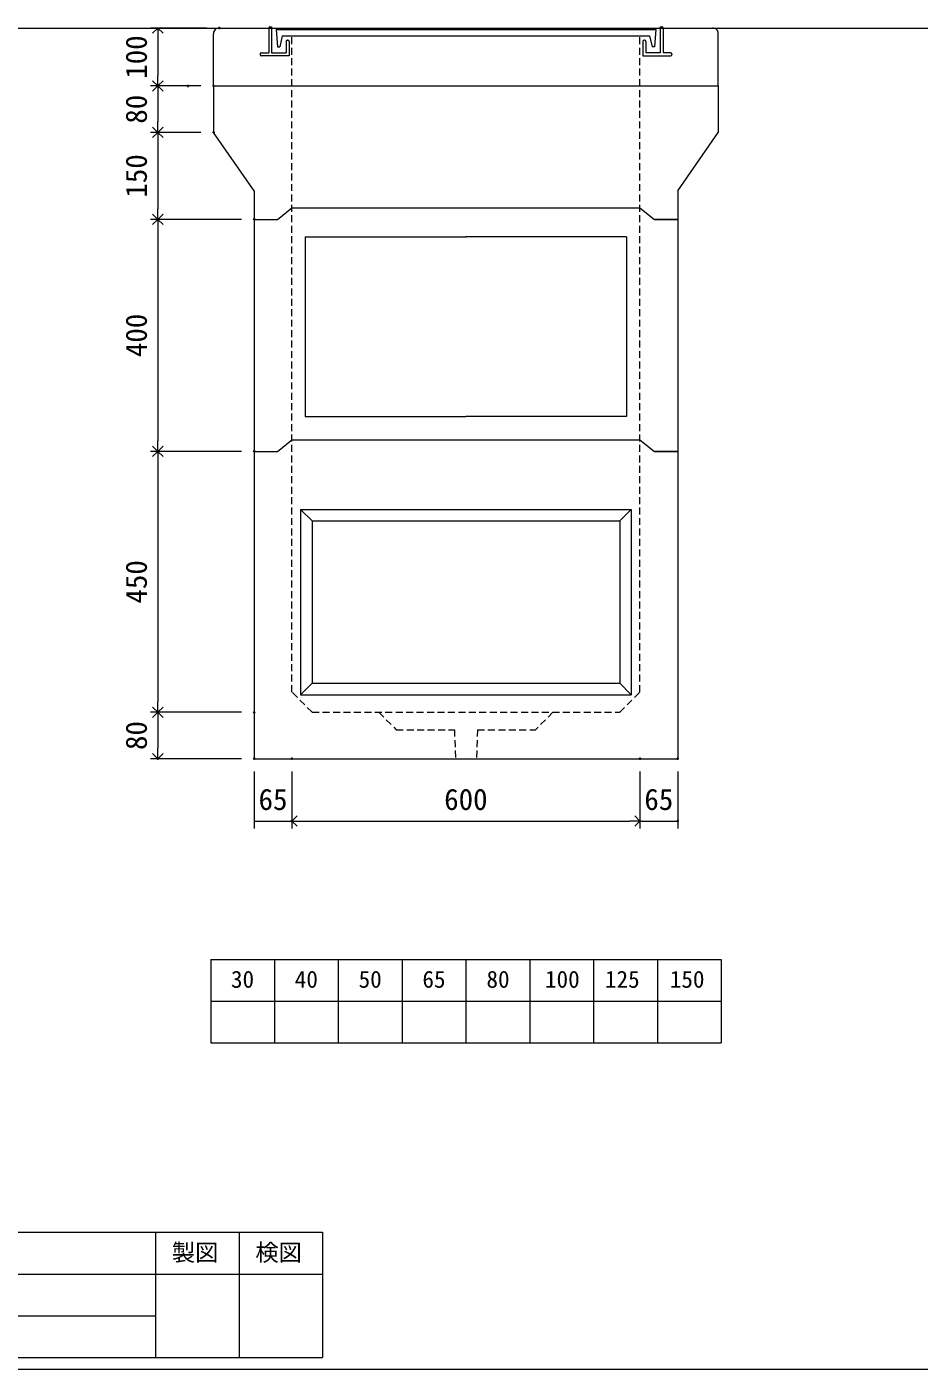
# Model space of a CAD drawing. Units: millimetres, scale not verified. Extents: x -4890 to 18490, y -2543 to 2138.
# Drawn here: x 308 to 1846, y -2137 to 177 of the extents above; entities that cross this region are included whole.
import ezdxf
from ezdxf.enums import TextEntityAlignment as Align

# ---------------------------------------------------------------- set-up
doc = ezdxf.new("R2010")
doc.units = ezdxf.units.MM
doc.header["$LTSCALE"] = 10
doc.header["$PDMODE"] = 32
doc.header["$PDSIZE"] = 2
doc.linetypes.add('DASHED1', pattern=[1.8, 1.2, -0.6])
doc.linetypes.add('USER2', pattern=[50.8, 31.75, -6.35, 6.35, -6.35])
doc.layers.add('0-1_Defpoints', color=7, linetype='Continuous')
for name, color, linetype, lineweight in [('0-2_waku', 7, 'Continuous', 18), ('0-3_gaikei', 7, 'Continuous', 18), ('0-4_kakure', 7, 'Continuous', 5), ('0-5_sunpou', 7, 'Continuous', 5), ('0-9_uchigawa', 6, 'Continuous', 18), ('0-B_futa', 3, 'Continuous', 18), ('0-C_GL', 4, 'Continuous', 18), ('0-E_文字１', 7, 'Continuous', 18), ('1-3_uchigawa2', 6, 'USER2', 18)]:
    doc.layers.add(name, color=color, linetype=linetype, lineweight=lineweight)
doc.styles.add('ＭＳ ゴシック', font='')
doc.styles.get('ＭＳ ゴシック').set_extended_font_data('MS Gothic')

# ---------------------------------------------------------------- blocks, each defined once
blk = doc.blocks.new('_Open90')
at = {"layer": '0-5_sunpou'}
blk.add_line((0, 0), (-1, 0), dxfattribs=at)
blk.add_lwpolyline([(-0.5, 0.5), (0, 0), (-0.5, -0.5)], dxfattribs=at)
blk = doc.blocks.new('D11')
at = {"layer": '0-1_Defpoints'}
for p in [(2077.32, 2442.03), (1981.29, 2362.03), (2077.32, 2362.03)]:
    blk.add_point(p, dxfattribs=at)
at = {"layer": '0-5_sunpou'}
for p, q in [((2055.32, 2442.03), (1968.29, 2442.03)), ((1981.29, 2424.03), (1981.29, 2380.03)), ((2055.32, 2362.03), (1968.29, 2362.03))]:
    blk.add_line(p, q, dxfattribs=at)
at = {"layer": '0-5_sunpou', "xscale": 18, "yscale": 18}
for p, rotation in [((1981.29, 2442.03), 90), ((1981.29, 2362.03), 270)]:
    blk.add_blockref('_Open90', p, dxfattribs=dict(at, rotation=rotation))
at = {"layer": '0-5_sunpou', "style": 'ＭＳ ゴシック'}
blk.add_text('80', height=36.66, rotation=90, dxfattribs=at).set_placement((1973.29, 2377.03), align=Align.BOTTOM_LEFT)
blk = doc.blocks.new('D12')
at = {"layer": '0-1_Defpoints'}
for p in [(2077.32, 2362.03), (1981.29, 2212.03), (2147.32, 2212.03)]:
    blk.add_point(p, dxfattribs=at)
at = {"layer": '0-5_sunpou'}
for p, q in [((2055.32, 2362.03), (1968.29, 2362.03)), ((1981.29, 2344.03), (1981.29, 2230.03)), ((2125.32, 2212.03), (1968.29, 2212.03))]:
    blk.add_line(p, q, dxfattribs=at)
at = {"layer": '0-5_sunpou', "xscale": 18, "yscale": 18}
for p, rotation in [((1981.29, 2362.03), 90), ((1981.29, 2212.03), 270)]:
    blk.add_blockref('_Open90', p, dxfattribs=dict(at, rotation=rotation))
at = {"layer": '0-5_sunpou', "style": 'ＭＳ ゴシック'}
blk.add_text('150', height=36.66, rotation=90, dxfattribs=at).set_placement((1973.29, 2249.53), align=Align.BOTTOM_LEFT)
blk = doc.blocks.new('D13')
at = {"layer": '0-1_Defpoints'}
for p in [(2147.32, 2212.03), (1981.29, 1812.03), (2147.32, 1812.03)]:
    blk.add_point(p, dxfattribs=at)
at = {"layer": '0-5_sunpou'}
for p, q in [((2125.32, 2212.03), (1968.29, 2212.03)), ((1981.29, 2194.03), (1981.29, 1830.03)), ((2125.32, 1812.03), (1968.29, 1812.03))]:
    blk.add_line(p, q, dxfattribs=at)
at = {"layer": '0-5_sunpou', "xscale": 18, "yscale": 18}
for p, rotation in [((1981.29, 2212.03), 90), ((1981.29, 1812.03), 270)]:
    blk.add_blockref('_Open90', p, dxfattribs=dict(at, rotation=rotation))
at = {"layer": '0-5_sunpou', "style": 'ＭＳ ゴシック'}
blk.add_text('400', height=36.66, rotation=90, dxfattribs=at).set_placement((1973.29, 1974.53), align=Align.BOTTOM_LEFT)
blk = doc.blocks.new('D14')
at = {"layer": '0-1_Defpoints'}
for p in [(2147.32, 1812.03), (1981.29, 1362.03), (2147.32, 1362.03)]:
    blk.add_point(p, dxfattribs=at)
at = {"layer": '0-5_sunpou'}
for p, q in [((2125.32, 1812.03), (1968.29, 1812.03)), ((1981.29, 1794.03), (1981.29, 1380.03)), ((2125.32, 1362.03), (1968.29, 1362.03))]:
    blk.add_line(p, q, dxfattribs=at)
at = {"layer": '0-5_sunpou', "xscale": 18, "yscale": 18}
for p, rotation in [((1981.29, 1812.03), 90), ((1981.29, 1362.03), 270)]:
    blk.add_blockref('_Open90', p, dxfattribs=dict(at, rotation=rotation))
at = {"layer": '0-5_sunpou', "style": 'ＭＳ ゴシック'}
blk.add_text('450', height=36.66, rotation=90, dxfattribs=at).set_placement((1973.29, 1549.53), align=Align.BOTTOM_LEFT)
blk = doc.blocks.new('D15')
at = {"layer": '0-1_Defpoints'}
for p in [(2147.32, 1362.03), (1981.29, 1282.03), (2147.32, 1282.03)]:
    blk.add_point(p, dxfattribs=at)
at = {"layer": '0-5_sunpou'}
for p, q in [((2125.32, 1362.03), (1968.29, 1362.03)), ((1981.29, 1344.03), (1981.29, 1300.03)), ((2125.32, 1282.03), (1968.29, 1282.03))]:
    blk.add_line(p, q, dxfattribs=at)
at = {"layer": '0-5_sunpou', "xscale": 18, "yscale": 18}
for p, rotation in [((1981.29, 1362.03), 90), ((1981.29, 1282.03), 270)]:
    blk.add_blockref('_Open90', p, dxfattribs=dict(at, rotation=rotation))
at = {"layer": '0-5_sunpou', "style": 'ＭＳ ゴシック'}
blk.add_text('80', height=36.66, rotation=90, dxfattribs=at).set_placement((1973.29, 1297.03), align=Align.BOTTOM_LEFT)
blk = doc.blocks.new('D16')
at = {"layer": '0-1_Defpoints'}
for p in [(2147.32, 1282.03), (2212.32, 1282.03), (2212.32, 1174.56)]:
    blk.add_point(p, dxfattribs=at)
at = {"layer": '0-5_sunpou'}
for p, q in [((2147.32, 1260.03), (2147.32, 1161.56)), ((2212.32, 1260.03), (2212.32, 1161.56)), ((2147.32, 1174.56), (2212.32, 1174.56))]:
    blk.add_line(p, q, dxfattribs=at)
at = {"layer": '0-5_sunpou', "style": 'ＭＳ ゴシック'}
blk.add_text('65', height=36.66, dxfattribs=at).set_placement((2154.82, 1182.56), align=Align.BOTTOM_LEFT)
blk = doc.blocks.new('D17')
at = {"layer": '0-1_Defpoints'}
for p in [(2212.32, 1282.03), (2812.32, 1282.03), (2812.32, 1174.56)]:
    blk.add_point(p, dxfattribs=at)
at = {"layer": '0-5_sunpou'}
for p, q in [((2212.32, 1260.03), (2212.32, 1161.56)), ((2812.32, 1260.03), (2812.32, 1161.56)), ((2230.32, 1174.56), (2794.32, 1174.56))]:
    blk.add_line(p, q, dxfattribs=at)
at = {"layer": '0-5_sunpou', "xscale": 18, "yscale": 18, "rotation": 180}
blk.add_blockref('_Open90', (2212.32, 1174.56), dxfattribs=at)
at = {"layer": '0-5_sunpou', "xscale": 18, "yscale": 18}
blk.add_blockref('_Open90', (2812.32, 1174.56), dxfattribs=at)
at = {"layer": '0-5_sunpou', "style": 'ＭＳ ゴシック'}
blk.add_text('600', height=36.66, dxfattribs=at).set_placement((2474.82, 1182.56), align=Align.BOTTOM_LEFT)
blk = doc.blocks.new('D18')
at = {"layer": '0-1_Defpoints'}
for p in [(2812.32, 1282.03), (2877.32, 1282.03), (2877.32, 1174.56)]:
    blk.add_point(p, dxfattribs=at)
at = {"layer": '0-5_sunpou'}
for p, q in [((2812.32, 1260.03), (2812.32, 1161.56)), ((2877.32, 1260.03), (2877.32, 1161.56)), ((2812.32, 1174.56), (2877.32, 1174.56))]:
    blk.add_line(p, q, dxfattribs=at)
at = {"layer": '0-5_sunpou', "style": 'ＭＳ ゴシック'}
blk.add_text('65', height=36.66, dxfattribs=at).set_placement((2819.82, 1182.56), align=Align.BOTTOM_LEFT)
blk = doc.blocks.new('D7')
at = {"layer": '0-1_Defpoints'}
for p in [(2087.32, 2542.03), (1981.29, 2442.03), (2033.32, 2442.03)]:
    blk.add_point(p, dxfattribs=at)
at = {"layer": '0-5_sunpou'}
for p, q in [((2065.32, 2542.03), (1968.29, 2542.03)), ((1981.29, 2524.03), (1981.29, 2460.03)), ((2011.32, 2442.03), (1968.29, 2442.03))]:
    blk.add_line(p, q, dxfattribs=at)
at = {"layer": '0-5_sunpou', "xscale": 18, "yscale": 18}
for p, rotation in [((1981.29, 2542.03), 90), ((1981.29, 2442.03), 270)]:
    blk.add_blockref('_Open90', p, dxfattribs=dict(at, rotation=rotation))
at = {"layer": '0-5_sunpou', "style": 'ＭＳ ゴシック'}
blk.add_text('100', height=36.66, rotation=90, dxfattribs=at).set_placement((1973.29, 2454.53), align=Align.BOTTOM_LEFT)
blk = doc.blocks.new('D8')
at = {"layer": '0-1_Defpoints'}
for p in [(2077.32, 2442.03), (1981.29, 2362.03), (2077.32, 2362.03)]:
    blk.add_point(p, dxfattribs=at)
at = {"layer": '0-5_sunpou'}
for p, q in [((2055.32, 2442.03), (1968.29, 2442.03)), ((1981.29, 2424.03), (1981.29, 2380.03)), ((2055.32, 2362.03), (1968.29, 2362.03))]:
    blk.add_line(p, q, dxfattribs=at)
at = {"layer": '0-5_sunpou', "xscale": 18, "yscale": 18}
for p, rotation in [((1981.29, 2442.03), 90), ((1981.29, 2362.03), 270)]:
    blk.add_blockref('_Open90', p, dxfattribs=dict(at, rotation=rotation))
at = {"layer": '0-5_sunpou', "style": 'ＭＳ ゴシック'}
blk.add_text('80', height=36.66, rotation=90, dxfattribs=at).set_placement((1973.29, 2377.03), align=Align.BOTTOM_LEFT)

msp = doc.modelspace()

# ---------------------------------------------------------------- linework, layer by layer
at = {"layer": '0-2_waku'}
for p, q in [((625, -1430.8), (625, -1574.8)), ((625, -1430.8), (625, -1574.8)), ((625, -1430.8), (625, -1574.8)), ((625, -1430.8), (625, -1574.8)), ((625, -1430.8), (1505, -1430.8)), ((735, -1430.8), (735, -1574.8)), ((845, -1430.8), (845, -1574.8)), ((845, -1430.8), (845, -1574.8)), ((955, -1430.8), (955, -1574.8)), ((1065, -1430.8), (1065, -1574.8)), ((1175, -1430.8), (1175, -1574.8)), ((1285, -1430.8), (1285, -1574.8)), ((1395, -1430.8), (1395, -1574.8)), ((1505, -1430.8), (1505, -1574.8)), ((625, -1502.8), (1505, -1502.8)), ((625, -1574.8), (1505, -1574.8)), ((-1210, -1901.46), (818, -1901.46)), ((530, -1901.46), (530, -2117.46)), ((530, -1901.46), (530, -2117.46)), ((674, -1901.46), (674, -2117.46)), ((818, -1901.46), (818, -2117.46)), ((-1210, -1973.46), (818, -1973.46)), ((-1210, -2045.46), (530, -2045.46)), ((-1210, -2117.46), (818, -2117.46)), ((-1230, -2137.46), (4890, -2137.46)), ((-1230, -2137.46), (4890, -2137.46))]:
    msp.add_line(p, q, dxfattribs=at)
at = {"layer": '0-3_gaikei'}
for p, q in [((630, 75.2), (630, 165.2)), ((640, 175.2), (725, 175.2)), ((1405, 175.2), (1490, 175.2)), ((1500, 75.2), (1500, 165.2)), ((630, 75.2), (630, -4.8)), ((630, 75.2), (740, 75.2)), ((630, 75.2), (740, 75.2)), ((630, 75.2), (740, 75.2)), ((630, 75.2), (1500, 75.2)), ((630, 75.2), (630, -4.8)), ((630, 75.2), (1500, 75.2)), ((1500, 75.2), (1500, -4.8)), ((1500, 75.2), (1500, -4.8)), ((700, -105.8), (630, -4.8)), ((700, -105.8), (630, -4.8)), ((1430, -105.8), (1500, -4.8)), ((1430, -105.8), (1500, -4.8)), ((700, -105.8), (700, -1084.8)), ((1430, -105.8), (1430, -154.8)), ((1430, -105.8), (1430, -154.8)), ((740, -154.8), (765, -134.8)), ((765, -134.8), (1365, -134.8)), ((1365, -134.8), (1390, -154.8)), ((700, -154.8), (740, -154.8)), ((700, -154.8), (740, -154.8)), ((700, -154.8), (740, -154.8)), ((1430, -154.8), (1390, -154.8)), ((1430, -154.8), (1390, -154.8)), ((1430, -154.8), (1430, -1084.8)), ((700, -554.8), (740, -554.8)), ((700, -554.8), (740, -554.8)), ((700, -554.8), (740, -554.8)), ((740, -554.8), (765, -534.8)), ((765, -534.8), (1365, -534.8)), ((1365, -534.8), (1390, -554.8)), ((1430, -554.8), (1390, -554.8)), ((1430, -554.8), (1390, -554.8)), ((700, -1084.8), (1430, -1084.8)), ((700, -1084.8), (1430, -1084.8)), ((700, -1084.8), (1430, -1084.8))]:
    msp.add_line(p, q, dxfattribs=at)
for points in [[(1390, -154.8), (1430, -154.8), (1390, -154.8)], [(1390, -154.8), (1430, -154.8), (1390, -154.8)], [(1390, -554.8), (1430, -554.8), (1390, -554.8)], [(1390, -554.8), (1430, -554.8), (1390, -554.8)]]:
    msp.add_lwpolyline(points, dxfattribs=at)
for centre, radius, start, end in [((639.42, 165.78), 9.44, 86.47383, 183.52617), ((1490.33, 165.53), 9.68, 358.04251, 91.95749)]:
    msp.add_arc(centre, radius, start, end, dxfattribs=at)
at = {"layer": '0-4_kakure', "linetype": 'DASHED1'}
for p, q in [((765, 75.2), (765, 161.7)), ((1365, 75.2), (1365, 161.7)), ((765, -969.8), (765, 75.2)), ((1365, -969.8), (1365, 75.2)), ((800, -1004.8), (765, -969.8)), ((1330, -1004.8), (1365, -969.8)), ((800, -1004.8), (1330, -1004.8)), ((915, -1004.8), (945, -1034.8)), ((1215, -1004.8), (1185, -1034.8)), ((1085, -1034.8), (1083, -1084.8)), ((1085, -1034.8), (1185, -1034.8))]:
    msp.add_line(p, q, dxfattribs=at)
msp.add_lwpolyline([(945, -1034.8), (1045, -1034.8), (1047, -1084.8)], dxfattribs=at)
at = {"layer": '0-9_uchigawa'}
for p, q in [((780, -654.8), (780, -974.8)), ((780, -654.8), (1350, -654.8)), ((780, -654.8), (800, -674.8)), ((1330, -674.8), (1350, -654.8)), ((1350, -654.8), (1350, -974.8)), ((800, -674.8), (800, -954.8)), ((800, -674.8), (800, -954.8)), ((800, -674.8), (1330, -674.8)), ((1330, -674.8), (1330, -954.8)), ((1330, -674.8), (1330, -954.8)), ((780, -974.8), (800, -954.8)), ((800, -954.8), (1065, -954.8)), ((1065, -954.8), (1330, -954.8)), ((1350, -974.8), (1330, -954.8)), ((780, -974.8), (1065, -974.8)), ((1065, -974.8), (1350, -974.8))]:
    msp.add_line(p, q, dxfattribs=at)
at = {"layer": '0-B_futa'}
for p, q in [((725, 175.2), (725, 132.2)), ((727, 177.2), (730, 177.2)), ((730, 177.2), (730, 132.2)), ((737.81, 172.7), (1392.14, 172.7)), ((737.81, 172.7), (740.3, 142.7)), ((1392.14, 172.7), (1389.89, 142.7)), ((1400, 177.2), (1400, 132.2)), ((1400, 177.2), (1403, 177.2)), ((1405, 175.2), (1405, 132.2)), ((740.3, 142.7), (744.01, 142.7)), ((748.33, 161.7), (744.01, 142.7)), ((748.33, 161.7), (1381.67, 161.7)), ((755, 152.2), (755, 132.2)), ((757, 154.2), (758, 154.2)), ((760, 152.2), (760, 127.2)), ((1370, 152.2), (1370, 127.2)), ((1373, 154.2), (1372, 154.2)), ((1375, 152.2), (1375, 132.2)), ((1381.67, 161.7), (1385.99, 142.7)), ((1389.89, 142.7), (1385.99, 142.7)), ((710, 130.2), (710, 129.2)), ((712, 132.2), (725, 132.2)), ((760, 127.2), (712, 127.2)), ((730, 132.2), (755, 132.2)), ((1370, 127.2), (1418, 127.2)), ((1400, 132.2), (1375, 132.2)), ((1418, 132.2), (1405, 132.2)), ((1420, 130.2), (1420, 129.2))]:
    msp.add_line(p, q, dxfattribs=at)
for centre, start, end in [((727, 175.2), 90, 180), ((1403, 175.2), 0, 90), ((757, 152.2), 90, 180), ((758, 152.2), 0, 90), ((1372, 152.2), 90, 180), ((1373, 152.2), 0, 90), ((712, 130.2), 90, 180), ((712, 129.2), 180, 270), ((1418, 130.2), 0, 90), ((1418, 129.2), 270, 0)]:
    msp.add_arc(centre, 2, start, end, dxfattribs=at)
at = {"layer": '0-C_GL'}
msp.add_line((-1230, 175.2), (4890, 175.2), dxfattribs=at)
at = {"layer": '1-3_uchigawa2'}
for p, q in [((788, -184.8), (1065.5, -184.8)), ((788, -184.8), (788, -494.8)), ((1342, -184.8), (1064.5, -184.8)), ((1342, -184.8), (1342, -494.8)), ((788, -494.8), (1065, -494.8)), ((1342, -494.8), (1065, -494.8))]:
    msp.add_line(p, q, dxfattribs=at)

# ---------------------------------------------------------------- block references
at = {"layer": '0-5_sunpou'}
for name in ['D7', 'D11', 'D8', 'D12', 'D13', 'D14', 'D15', 'D16', 'D17', 'D18']:
    msp.add_blockref(name, (-1447.32, -2366.83), dxfattribs=at)

# ---------------------------------------------------------------- texts
at = {"layer": '0-E_文字１', "style": 'ＭＳ ゴシック'}
for s, p in [('30', (659.94, -1488.61)), ('40', (769.94, -1488.61)), ('50', (879.94, -1488.61)), ('65', (989.94, -1488.61)), ('80', (1100.35, -1488.61)), ('100', (1201.22, -1488.61)), ('125', (1304.61, -1488.61)), ('150', (1416.37, -1488.61)), ('製図', (558.06, -1959.71)), ('検図', (702.06, -1959.71))]:
    msp.add_text(s, height=29.33, dxfattribs=at).set_placement(p, align=Align.BOTTOM_LEFT)

doc.saveas('drawing.dxf')
